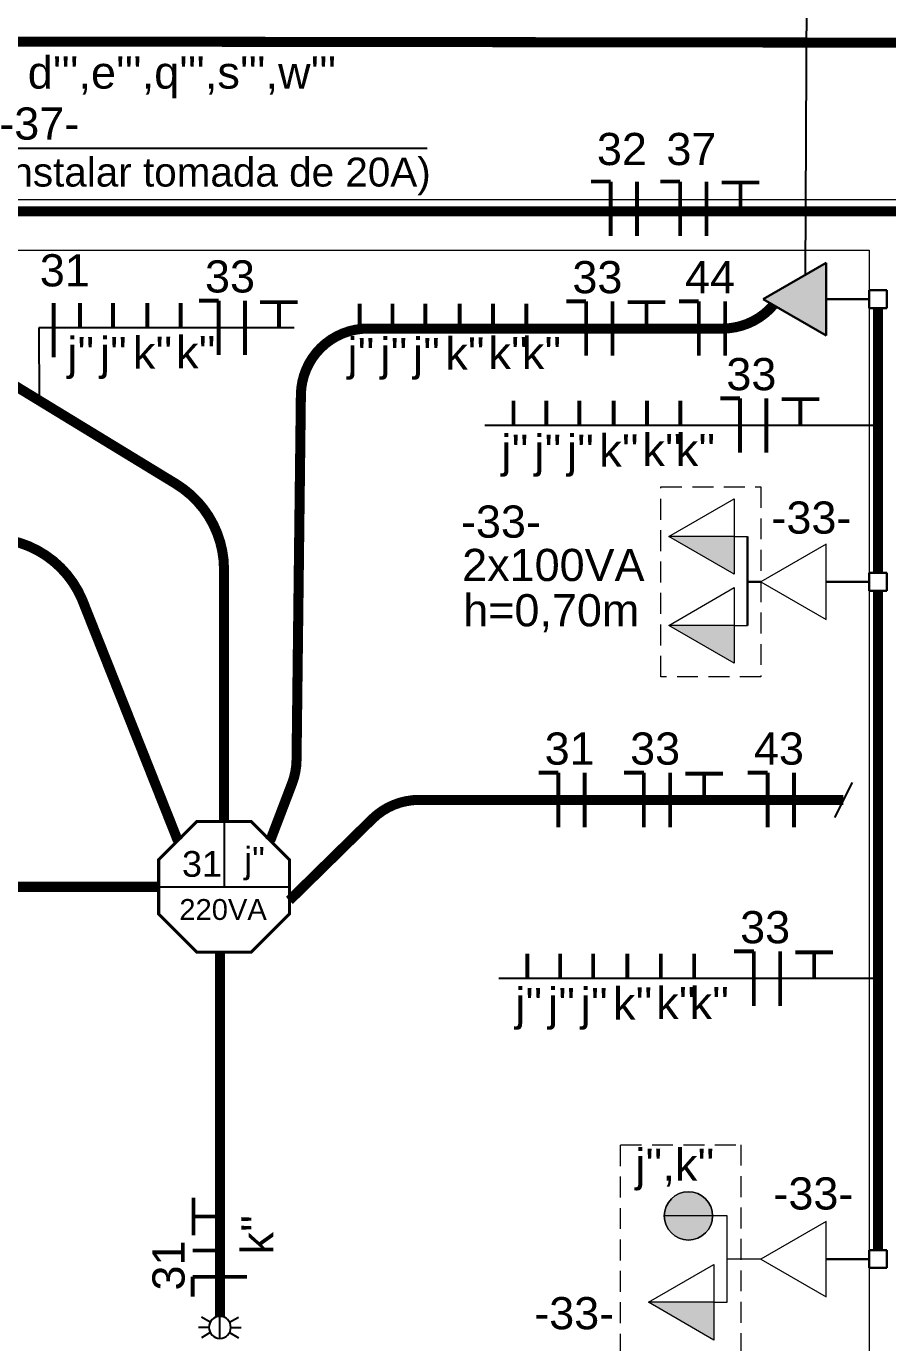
# Model space of a CAD drawing. Header units: millimetres. Extents: x 6597 to 20911, y -10306 to -132.
# Drawn here: x 11498.9 to 11755.9, y -6490.4 to -6097.6 of the extents above; entities that cross this region are included whole.
import ezdxf
from ezdxf.enums import TextEntityAlignment as Align

# ---------------------------------------------------------------- set-up
doc = ezdxf.new("R2010")
doc.units = ezdxf.units.MM
doc.header["$LTSCALE"] = 25
doc.header["$MEASUREMENT"] = 0
for name, pattern in [('DASHDOT2', [12.7, 6.35, -3.175, 0, -3.175]), ('Dashed', [0.75, 0.5, -0.25]), ('RAYITAS', [0.375, 0.25, -0.125])]:
    doc.linetypes.add(name, pattern=pattern)
for name, color, linetype in [('CIRCUITOS', 7, 'Continuous'), ('Iluminação1', 1, 'Continuous'), ('MAAI - ELÉTRICA', 3, 'Continuous')]:
    doc.layers.add(name, color=color, linetype=linetype)
for name, color, linetype, lineweight in [('EL-Condutos', 5, 'Continuous', 30), ('MAAI - ALVENARIA', 7, 'Continuous', 0), ('P-SIMBOL', 1, 'Continuous', 30), ('TOMADAS', 1, 'Continuous', 20)]:
    doc.layers.add(name, color=color, linetype=linetype, lineweight=lineweight)
doc.styles.add('Arial', font='arial.ttf')

# ---------------------------------------------------------------- blocks, each defined once
blk = doc.blocks.new('INT. INTERMEDIARIO')
h = blk.add_hatch(color=256)
h.dxf.hatch_style = 1
h.paths.add_polyline_path([(0, 5.5, 0.414214), (9, 14.5, 0.414214), (0, 23.5)])
for p, q in [((0, 5.5), (0, 23.5)), ((0, 0), (0, 5.5))]:
    blk.add_line(p, q)
blk.add_circle((0, 14.5), 9)
blk = doc.blocks.new('*U18')
h = blk.add_hatch(color=256)
h.dxf.hatch_style = 1
h.paths.add_polyline_path([(-4, 11.26), (-23.5, 0), (-4, 0)])
for q in [(0, 0), (-23.5, 0)]:
    blk.add_line((-4, 0), q)
blk.add_lwpolyline([(-23.5, 0), (-4, -11.26), (-4, 11.26)], close=True)
blk = doc.blocks.new('*U16')
blk.add_line((4, 0), (0, 0))
blk.add_lwpolyline([(23.5, 0), (4, 11.26), (4, -11.26)], close=True)

msp = doc.modelspace()

# ---------------------------------------------------------------- hatches: boundary and pattern name
at = {"layer": 'P-SIMBOL', "linetype": 'Continuous'}
msp.add_hatch(color=256, dxfattribs=at).paths.add_polyline_path([(11737.56, -6168.2), (11718.81, -6179.03), (11737.56, -6189.85)])

# ---------------------------------------------------------------- linework, layer by layer
msp.add_line((11745.36, -6323.25), (11740, -6333.74))
at = {"layer": 'CIRCUITOS', "linetype": 'DASHDOT2'}
msp.add_line((11731.73, -6083.97), (11731.3, -6171.82), dxfattribs=at)
at = {"layer": 'CIRCUITOS'}
for p, q in [((11485.85, -6134.01), (11618.5, -6134.01)), ((11578.78, -6187.58), (11502.6, -6187.58)), ((11502.6, -6187.58), (11502.72, -6209.29)), ((11753.01, -6216.74), (11635.74, -6216.74)), ((11753.01, -6381.78), (11639.85, -6381.78))]:
    msp.add_line(p, q, dxfattribs=at)
for points, const_width in [([(11667.33, -6143.92), (11673.24, -6143.92)], 1.16), ([(11673.24, -6143.92), (11673.24, -6160.18)], 1.16), ([(11681.1, -6143.92), (11681.1, -6160.18)], 1.16), ([(11688.07, -6143.92), (11693.98, -6143.92)], 1.16), ([(11693.98, -6143.92), (11693.98, -6160.18)], 1.16), ([(11701.85, -6143.92), (11701.85, -6160.18)], 1.16), ([(11706.35, -6144.21), (11717.59, -6144.21)], 1.11), ([(11711.97, -6144.21), (11711.97, -6152.05)], 1.11), ([(11550.36, -6179.45), (11556.27, -6179.45)], 1.16), ([(11556.27, -6179.45), (11556.27, -6195.71)], 1.16), ([(11564.14, -6179.45), (11564.14, -6195.71)], 1.16), ([(11507.04, -6180.14), (11507.04, -6196.4)], 1.16), ([(11514.9, -6180.14), (11514.9, -6187.58)], 1.16), ([(11524.73, -6180.14), (11524.73, -6187.58)], 1.16), ([(11534.97, -6180.14), (11534.97, -6187.58)], 1.16), ([(11544.93, -6180.14), (11544.93, -6187.58)], 1.16), ([(11568.64, -6179.96), (11579.88, -6179.96)], 1.11), ([(11574.26, -6179.74), (11574.26, -6187.58)], 1.11), ([(11598.31, -6180.35), (11598.31, -6187.8)], 1.16), ([(11608.13, -6180.35), (11608.13, -6187.8)], 1.16), ([(11617.95, -6180.35), (11617.95, -6187.8)], 1.16), ([(11628.19, -6180.35), (11628.19, -6187.8)], 1.16), ([(11638.15, -6180.35), (11638.15, -6187.8)], 1.16), ([(11648.11, -6180.35), (11648.11, -6187.8)], 1.16), ([(11660.01, -6179.66), (11665.92, -6179.66)], 1.16), ([(11665.92, -6179.66), (11665.92, -6195.93)], 1.16), ([(11673.78, -6179.66), (11673.78, -6195.93)], 1.16), ([(11678.28, -6179.96), (11689.53, -6179.96)], 1.11), ([(11683.91, -6179.96), (11683.91, -6187.8)], 1.11), ([(11693.64, -6179.66), (11699.55, -6179.66)], 1.16), ([(11699.55, -6179.66), (11699.55, -6195.93)], 1.16), ([(11707.42, -6179.66), (11707.42, -6195.93)], 1.16), ([(11644.26, -6209.3), (11644.26, -6216.74)], 1.16), ([(11654.08, -6209.3), (11654.08, -6216.74)], 1.16), ([(11663.9, -6209.3), (11663.9, -6216.74)], 1.16), ([(11674.14, -6209.3), (11674.14, -6216.74)], 1.16), ([(11684.1, -6209.3), (11684.1, -6216.74)], 1.16), ([(11694.06, -6209.3), (11694.06, -6216.74)], 1.16), ([(11705.96, -6208.61), (11711.87, -6208.61)], 1.16), ([(11711.87, -6208.61), (11711.87, -6224.87)], 1.16), ([(11719.73, -6208.61), (11719.73, -6224.87)], 1.16), ([(11724.24, -6208.9), (11735.48, -6208.9)], 1.11), ([(11729.86, -6208.9), (11729.86, -6216.74)], 1.11), ([(11651.73, -6320.34), (11657.64, -6320.34)], 1.16), ([(11657.64, -6320.34), (11657.64, -6336.6)], 1.16), ([(11665.51, -6320.34), (11665.51, -6336.6)], 1.16), ([(11677.24, -6320.34), (11683.15, -6320.34)], 1.16), ([(11683.15, -6320.34), (11683.15, -6336.6)], 1.16), ([(11691.01, -6320.34), (11691.01, -6336.6)], 1.16), ([(11695.51, -6320.63), (11706.76, -6320.63)], 1.11), ([(11701.14, -6320.63), (11701.14, -6328.47)], 1.11), ([(11714.18, -6320.34), (11720.09, -6320.34)], 1.16), ([(11720.09, -6320.34), (11720.09, -6336.6)], 1.16), ([(11727.96, -6320.34), (11727.96, -6336.6)], 1.16), ([(11648.37, -6374.34), (11648.37, -6381.78)], 1.16), ([(11658.19, -6374.34), (11658.19, -6381.78)], 1.16), ([(11668.01, -6374.34), (11668.01, -6381.78)], 1.16), ([(11678.25, -6374.34), (11678.25, -6381.78)], 1.16), ([(11688.21, -6374.34), (11688.21, -6381.78)], 1.16), ([(11698.17, -6374.34), (11698.17, -6381.78)], 1.16), ([(11710.07, -6373.65), (11715.98, -6373.65)], 1.16), ([(11715.98, -6373.65), (11715.98, -6389.91)], 1.16), ([(11723.84, -6373.65), (11723.84, -6389.91)], 1.16), ([(11728.35, -6373.94), (11739.59, -6373.94)], 1.11), ([(11733.97, -6373.94), (11733.97, -6381.78)], 1.11), ([(11548.78, -6458.41), (11548.78, -6447.16)], 1.11), ([(11548.78, -6452.79), (11556.62, -6452.79)], 1.11), ([(11548.48, -6462.91), (11556.62, -6462.91)], 1.16), ([(11548.48, -6470.77), (11564.75, -6470.77)], 1.16), ([(11548.48, -6476.69), (11548.48, -6470.77)], 1.16)]:
    msp.add_lwpolyline(points, dxfattribs=dict(at, const_width=const_width))
at = {"layer": 'EL-Condutos', "linetype": 'Dashed', "const_width": 3}
msp.add_lwpolyline([(11450.59, -6102.1), (11856.15, -6102.6, 0.414599), (11866.17, -6092.6), (11866.17, -6056.64, -0.414214), (11876.17, -6046.64), (12459.66, -6046.64)], format="xyb", dxfattribs=at)
at = {"layer": 'EL-Condutos', "const_width": 3}
for points in [[(11888.7, -6152.82), (11472.01, -6152.82)], [(11753.01, -6181.68), (11753.01, -6260.73)], [(11753.01, -6266.04), (11753.01, -6462.83)], [(11538.36, -6354.4), (11439.39, -6354.4), (11424.9, -6362.56)], [(11556.62, -6482.58), (11556.62, -6445.59), (11556.62, -6373.9)]]:
    msp.add_lwpolyline(points, dxfattribs=at)
for points in [[(11571.65, -6340.61), (11578.18, -6323.5, 0.088461), (11579.5, -6316.6), (11580.8, -6207.56, -0.410723), (11600.8, -6187.8), (11706.61, -6187.8, 0.219583), (11721.83, -6180.77, -0.219583)], [(11557.86, -6334.9), (11557.86, -6259.74, 0.261581), (11543.47, -6234.13), (11494.56, -6204.31)], [(11544.07, -6340.61), (11515.52, -6268.69, 0.299253), (11488.12, -6250.37), (11307.86, -6248.9)], [(11742.68, -6328.5), (11616.11, -6328.45, 0.196523), (11602.1, -6334.17), (11577.36, -6358.45)]]:
    msp.add_lwpolyline(points, format="xyb", dxfattribs=at)
at = {"layer": 'Iluminação1'}
for p, q in [((11557.86, -6334.9), (11557.86, -6354.4)), ((11538.36, -6354.4), (11577.36, -6354.4))]:
    msp.add_line(p, q, dxfattribs=at)
at = {"layer": 'Iluminação1', "const_width": 0.91}
msp.add_lwpolyline([(11549.78, -6334.9), (11538.36, -6346.32), (11538.36, -6362.48), (11549.78, -6373.9), (11565.93, -6373.9), (11577.36, -6362.48), (11577.36, -6346.32), (11565.93, -6334.9)], close=True, dxfattribs=at)
at = {"layer": 'MAAI - ALVENARIA'}
for p, q in [((11771.36, -6149.4), (11454.36, -6149.4)), ((11454.36, -6164.4), (11750.36, -6164.4)), ((11750.36, -6164.4), (11750.36, -6544.4))]:
    msp.add_line(p, q, dxfattribs=at)
at = {"layer": 'MAAI - ELÉTRICA'}
msp.add_line((11556.62, -6489.14), (11556.62, -6482.58), dxfattribs=at)
msp.add_line((11556.62, -6489.14), (11556.62, -6482.58), dxfattribs=at)
for points in [[(11553.72, -6484.31), (11551.09, -6482.79)], [(11559.51, -6484.31), (11562.15, -6482.79)], [(11553.33, -6485.86), (11550.29, -6485.86)], [(11553.72, -6487.41), (11551.09, -6488.94)], [(11559.51, -6487.41), (11562.15, -6488.94)], [(11559.9, -6485.86), (11562.94, -6485.86)]]:
    msp.add_lwpolyline(points, dxfattribs=at)
for start, end in [(90, 270), (270, 90)]:
    msp.add_arc((11556.62, -6485.86), 3.28, start, end, dxfattribs=at)
at = {"layer": 'P-SIMBOL'}
for p, q in [((11718.81, -6179.03), (11737.56, -6168.2)), ((11737.56, -6168.2), (11737.56, -6189.85)), ((11750.36, -6181.68), (11750.36, -6176.38)), ((11750.36, -6176.38), (11755.66, -6176.38)), ((11755.66, -6176.38), (11755.66, -6181.68)), ((11737.56, -6189.85), (11718.81, -6179.03)), ((11737.56, -6179.03), (11750.36, -6179.03)), ((11755.66, -6181.68), (11750.36, -6181.68)), ((11714.13, -6249.83), (11714.13, -6276.38)), ((11750.36, -6266.04), (11750.36, -6260.73)), ((11750.36, -6260.73), (11755.66, -6260.73)), ((11755.66, -6260.73), (11755.66, -6266.04)), ((11718.06, -6263.38), (11714.13, -6263.38)), ((11737.56, -6263.38), (11750.36, -6263.38)), ((11755.66, -6266.04), (11750.36, -6266.04)), ((11737.56, -6465.48), (11750.36, -6465.48)), ((11750.36, -6468.13), (11750.36, -6462.83)), ((11750.36, -6462.83), (11755.66, -6462.83)), ((11755.66, -6462.83), (11755.66, -6468.13)), ((11755.66, -6468.13), (11750.36, -6468.13))]:
    msp.add_line(p, q, dxfattribs=at)
at = {"layer": 'TOMADAS'}
for p, q in [((11708.06, -6478.37), (11708.06, -6452.59)), ((11718.06, -6465.48), (11708.06, -6465.48)), ((11708.06, -6478.37), (11708.06, -6478.37))]:
    msp.add_line(p, q, dxfattribs=at)
at = {"layer": 'TOMADAS', "linetype": 'RAYITAS'}
for points in [[(11718.06, -6291.71), (11688.27, -6291.71), (11688.27, -6235.06), (11718.06, -6235.06)], [(11712.07, -6494), (11676.22, -6494), (11676.22, -6431.35), (11712.07, -6431.35)]]:
    msp.add_lwpolyline(points, close=True, dxfattribs=at)

# ---------------------------------------------------------------- block references
at = {"layer": 'TOMADAS', "xscale": -1, "rotation": 180}
for p in [(11714.13, -6249.83), (11714.13, -6276.38), (11708.06, -6478.37)]:
    msp.add_blockref('*U18', p, dxfattribs=at)
at = {"layer": 'TOMADAS', "rotation": 180}
for p in [(11741.56, -6263.38), (11741.56, -6465.48)]:
    msp.add_blockref('*U16', p, dxfattribs=at)
at = {"layer": 'TOMADAS', "yscale": 0.8, "zscale": 0.8, "rotation": 90}
for xscale in [0.8, -0.8]:
    msp.add_blockref('INT. INTERMEDIARIO', (11708.06, -6452.59), dxfattribs=dict(at, xscale=xscale))

# ---------------------------------------------------------------- texts
at = {"layer": 'CIRCUITOS', "linetype": 'DASHDOT2', "style": 'Arial'}
for s, height, p in [("c''', d''',e''',q''',s''',w'''", 9.6, (11477.46, -6116.19)), ('-37-', 9.6, (11490.79, -6131.42)), ('32', 9.6, (11669.15, -6139.02)), ('37', 9.6, (11689.89, -6139.02)), ('(instalar tomada de 20A)', 8.64, (11487.4, -6145.43)), ('31', 9.6, (11502.89, -6175.22)), ('33', 9.6, (11552.18, -6177.04)), ('33', 9.6, (11661.83, -6177.26)), ('44', 9.6, (11695.46, -6177.26)), ("j''", 9.6, (11511.08, -6199.95)), ("j''", 9.6, (11520.81, -6199.95)), ("k''", 9.6, (11530.65, -6199.81)), ("k''", 9.6, (11543.54, -6199.67)), ("j''", 9.6, (11594.71, -6200.17)), ("j''", 9.6, (11604.53, -6200.17)), ("j''", 9.6, (11614.26, -6200.17)), ("k''", 9.6, (11623.87, -6200.03)), ("k''", 9.6, (11636.77, -6199.89)), ("k''", 9.6, (11646.73, -6199.89)), ('33', 9.6, (11707.78, -6206.2)), ("j''", 9.6, (11640.66, -6229.11)), ("j''", 9.6, (11650.48, -6229.11)), ("j''", 9.6, (11660.21, -6229.11)), ("k''", 9.6, (11669.82, -6228.97)), ("k''", 9.6, (11682.72, -6228.83)), ("k''", 9.6, (11692.68, -6228.83)), ('-33-', 9.6, (11628.57, -6250.21)), ('-33-', 9.6, (11721.24, -6249)), ('2x100VA', 9.6, (11628.94, -6263.14)), ('31', 9.6, (11653.55, -6317.94)), ('33', 9.6, (11679.06, -6317.94)), ('43', 9.6, (11716.01, -6317.94)), ('31', 7.68, (11545.32, -6351.4)), ('j"', 7.68, (11563.86, -6350.16)), ('220VA', 6.221, (11544.53, -6364.27)), ('33', 9.6, (11711.89, -6371.24)), ("j''", 9.6, (11644.77, -6394.15)), ("j''", 9.6, (11654.59, -6394.15)), ("j''", 9.6, (11664.32, -6394.15)), ("k''", 9.6, (11673.93, -6394.01)), ("k''", 9.6, (11686.83, -6393.87)), ("k''", 9.6, (11696.79, -6393.87)), ('-33-', 9.6, (11721.83, -6450.69)), ('-33-', 9.6, (11650.44, -6486.42))]:
    msp.add_text(s, height=height, dxfattribs=at).set_placement(p)
msp.add_text('h=0,70m', height=9.6, dxfattribs=at).set_placement((11681.8, -6276.66), align=Align.RIGHT)
msp.add_text("j'',k''", height=9.6, dxfattribs=at).set_placement((11680.6, -6432.53), align=Align.TOP_LEFT)
for s, p in [("k''", (11572.58, -6464.11)), ('31', (11546.08, -6474.86))]:
    msp.add_text(s, height=9.6, rotation=90, dxfattribs=at).set_placement(p)

doc.saveas('drawing.dxf')
